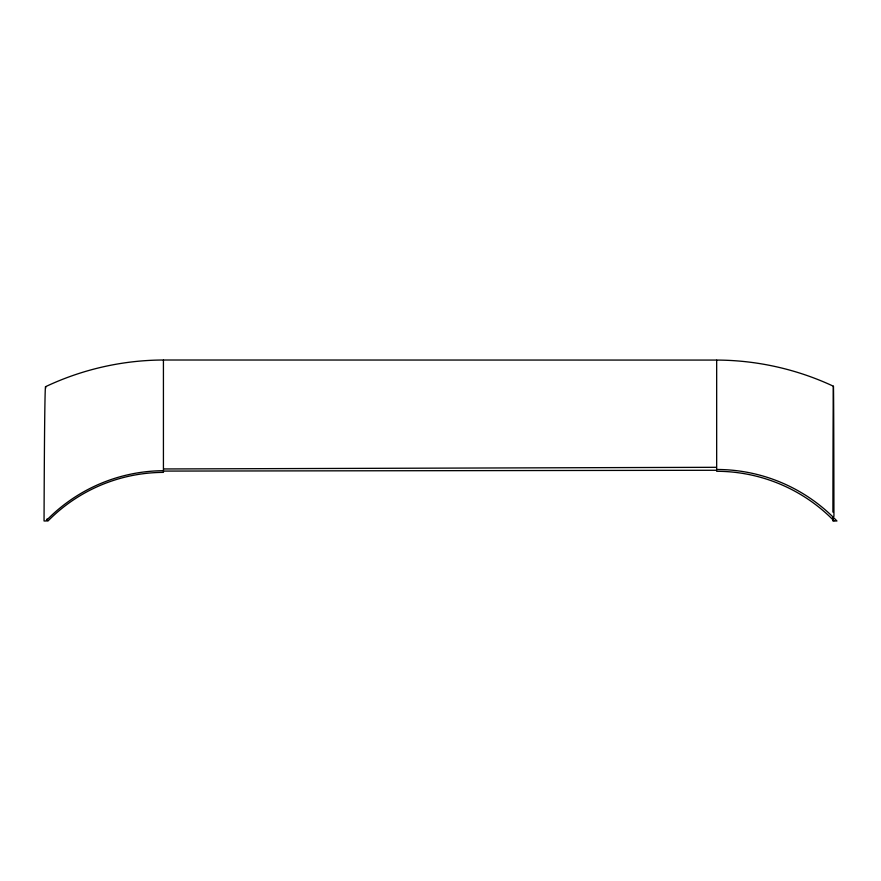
<?xml version="1.0" encoding="UTF-8"?>
<svg xmlns="http://www.w3.org/2000/svg" width="881" height="881" viewBox="0 0 881 881"><rect width="100%" height="100%" fill="white"/><g stroke="black" fill="none" stroke-linecap="round" stroke-linejoin="round"><path stroke-width="1.32" d="M832.93 516.916L832.93 520.99L836.95 520.99L832.93 516.916A165.947 165.947 0 0 0 716.671 469.485M45.526 386.704C82.252 369.304 122.789 360.12 163.426 360.01L716.671 360.076C756.889 360.197 797.008 369.183 833.426 386.241A249.092 0.584 90 0 1 833.933 516.387M164.064 468.956L716.275 467.304M164.064 471.082L716.275 470.278M716.671 360.197L716.671 471.291A164.119 164.119 0 0 1 833.922 520.759M163.426 360.153L163.426 472.381A162.864 162.864 0 0 0 47.981 520.99L47.023 520.99A248.541 1.674 90 0 0 47.012 518.964M45.713 388.103A248.541 1.674 90 0 0 44.05 520.99L45.9 520.99A164.538 164.538 0 0 1 163.426 470.707M832.908 512.125A249.092 0.584 90 0 1 833.415 386.241"/></g></svg>
